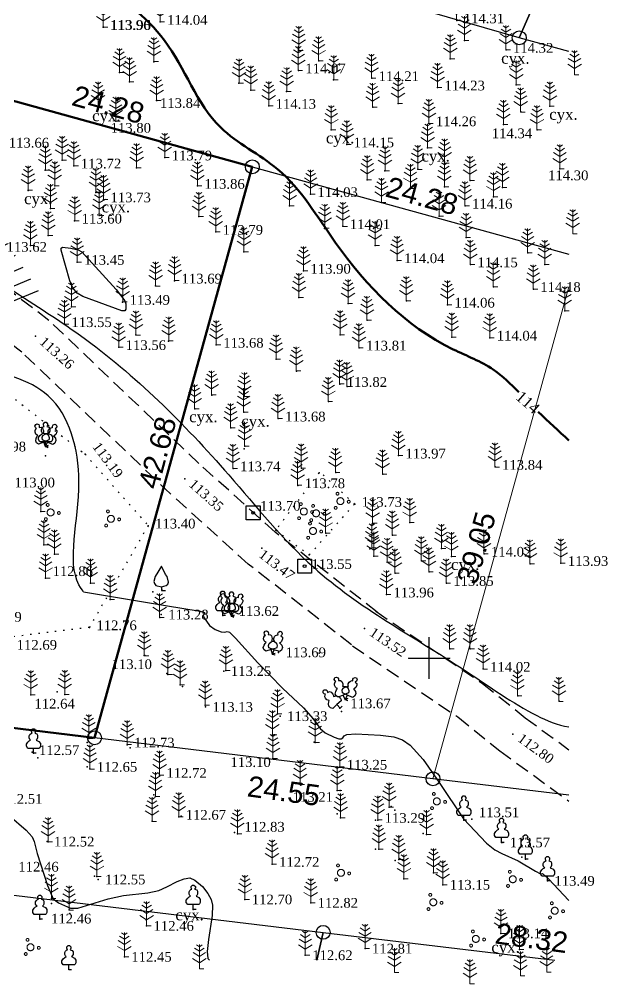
# Model space of a CAD drawing. Header units: millimetres. Extents: x 5405524 to 5405613, y 5524827 to 5524943.
# Drawn here: x 5405570.5 to 5405612.9, y 5524826.5 to 5524896 of the extents above; entities that cross this region are included whole.
import ezdxf
from ezdxf.enums import TextEntityAlignment as Align

# ---------------------------------------------------------------- set-up
doc = ezdxf.new("R2010")
doc.units = ezdxf.units.MM
for name, pattern in [('0', [0]), ('DASHEDX2', [1.5, 1, -0.5]), ('HIDDEN', [0.5, 0, -0.5]), ('суцільна', [50, 50, 0])]:
    doc.linetypes.add(name, pattern=pattern)
for name, color, linetype, lineweight in [('11900000', 1, 'Continuous', 30), ('Контур', 7, 'HIDDEN', 30), ('ТОЧКИ', 7, 'Continuous', 30), ('усл. знак', 7, 'суцільна', 20)]:
    doc.layers.add(name, color=color, linetype=linetype, lineweight=lineweight)
for name, color, linetype in [('SC007', 7, 'Continuous'), ('вис_1_1', 170, 'Continuous'), ('горизонт_1', 12, 'Continuous'), ('горизонтали', 42, 'Continuous'), ('дороги', 7, 'Continuous'), ('Ділянки_Межі', 10, 'Continuous'), ('надписи', 7, 'Continuous'), ('Откос', 7, 'Continuous'), ('отметки', 7, 'Continuous'), ('промеры', 185, 'Continuous'), ('Растительность', 7, 'Continuous')]:
    doc.layers.add(name, color=color, linetype=linetype)
doc.styles.get("Standard").update_dxf_attribs({"font": 'arial.ttf'})
doc.styles.add('times', font='times.ttf')

# ---------------------------------------------------------------- blocks, each defined once
blk = doc.blocks.new('SYMBOL902')
at = {"layer": 'SC007'}
blk.add_lwpolyline([(-1.25, -1.25), (-1.25, 1.25), (1.25, 1.25), (1.25, -1.25)], close=True, dxfattribs=at)
blk.add_circle((0, 0), 0.25, dxfattribs=at)
blk = doc.blocks.new('A$C51FE15A3')
at = {"layer": 'Растительность', "color": 94, "lineweight": 0}
for points in [[(-0.343, 1.489), (0, 1.267), (0.343, 1.489)], [(-0.201, 1.726), (0, 1.584), (0.201, 1.726)], [(0, 1.75), (0, 0), (0.319, 0)], [(-0.493, 0.753), (0, 0.444), (0.493, 0.753)], [(-0.447, 1.172), (0, 0.895), (0.447, 1.172)]]:
    blk.add_lwpolyline(points, dxfattribs=at)
blk = doc.blocks.new('A$C2ACB5305')
at = {"layer": 'Растительность'}
blk.add_lwpolyline([(0.2, 0), (0.2, 0), (0, 0), (0, 0.35), (-0.4, 0.35), (-0.5, 0.5), (-0.5, 0.65), (-0.4, 0.8), (-0.3, 0.9), (-0.2, 0.95), (-0.25, 1), (-0.3, 1.1), (-0.3, 1.25), (-0.25, 1.35), (-0.15, 1.45), (-0.1, 1.45), (-0.15, 1.55), (-0.15, 1.65), (-0.05, 1.75), (0.05, 1.75), (0.15, 1.65), (0.15, 1.55), (0.1, 1.45), (0.25, 1.4), (0.3, 1.3), (0.3, 1.1), (0.25, 1), (0.2, 0.95), (0.4, 0.85), (0.5, 0.7), (0.5, 0.5), (0.45, 0.4), (0.4, 0.35), (0, 0.35)], dxfattribs=at)
blk = doc.blocks.new('SYMBOL504')
at = {"layer": 'SC007'}
for points in [[(0, 4.375), (-1.125, 2.5), (-1.375, 1.625), (-1.25, 1.25), (-1, 0.875), (0, 0.625), (0.875, 0.875), (1.125, 1.125), (1.25, 1.5), (1, 2.5), (0.75, 2.875), (0, 4.375)], [(0, 0.625), (0, 0), (0.75, 0)]]:
    blk.add_lwpolyline(points, dxfattribs=at)
blk = doc.blocks.new('A$C72385B22')
at = {"layer": 'усл. знак'}
for centre, radius in [((-0.02, 1.49), 0.25), ((0, 0), 0.625), ((-1.29, -0.64), 0.25), ((1.28, -0.76), 0.25)]:
    blk.add_circle(centre, radius, dxfattribs=at)
blk = doc.blocks.new('Geo_Otkos_1', base_point=(5406079.34, 5525314.645, 108.81))
at = {"color": 0, "lineweight": -2}
for p, q in [((5406080.004, 5525313.91, 108.81), (5406080.066, 5525313.965, 108.81)), ((5406080.336, 5525313.543, 108.81), (5406080.402, 5525313.6, 108.81)), ((5406080.668, 5525313.176, 108.81), (5406080.868, 5525313.349, 108.81)), ((5406081.001, 5525312.808, 108.81), (5406081.135, 5525312.925, 108.81)), ((5406081.333, 5525312.441, 108.81), (5406081.67, 5525312.734, 108.81)), ((5406081.665, 5525312.073, 108.81), (5406082.042, 5525312.402, 108.81)), ((5406081.997, 5525311.706, 108.81), (5406082.472, 5525312.119, 108.81)), ((5406082.329, 5525311.338, 108.81), (5406082.706, 5525311.667, 108.81)), ((5406082.661, 5525310.971, 108.81), (5406083.274, 5525311.504, 108.81)), ((5406082.994, 5525310.604, 108.81), (5406083.371, 5525310.932, 108.81)), ((5406083.326, 5525310.236, 108.81), (5406084.076, 5525310.889, 108.81)), ((5406083.658, 5525309.869, 108.81), (5406084.035, 5525310.197, 108.81)), ((5406083.99, 5525309.501, 108.81), (5406084.878, 5525310.274, 108.81)), ((5406084.322, 5525309.134, 108.81), (5406084.699, 5525309.462, 108.81)), ((5406084.654, 5525308.767, 108.81), (5406085.68, 5525309.659, 108.81)), ((5406084.987, 5525308.399, 108.81), (5406085.364, 5525308.727, 108.81)), ((5406085.319, 5525308.032, 108.81), (5406086.481, 5525309.044, 108.81)), ((5406085.651, 5525307.664, 108.81), (5406086.028, 5525307.993, 108.81)), ((5406085.983, 5525307.297, 108.81), (5406087.283, 5525308.429, 108.81)), ((5406086.647, 5525306.562, 108.81), (5406088.085, 5525307.814, 108.81)), ((5406086.315, 5525306.929, 108.81), (5406086.692, 5525307.258, 108.81)), ((5406087.312, 5525305.827, 108.81), (5406088.887, 5525307.199, 108.81)), ((5406086.98, 5525306.195, 108.81), (5406087.357, 5525306.523, 108.81)), ((5406087.976, 5525305.092, 108.81), (5406089.689, 5525306.584, 108.81)), ((5406087.644, 5525305.46, 108.81), (5406088.021, 5525305.788, 108.81)), ((5406088.64, 5525304.357, 108.81), (5406090.491, 5525305.969, 108.81)), ((5406088.308, 5525304.725, 108.81), (5406088.685, 5525305.053, 108.81)), ((5406089.305, 5525303.623, 108.81), (5406091.293, 5525305.353, 108.81)), ((5406088.973, 5525303.99, 108.81), (5406089.35, 5525304.318, 108.81)), ((5406089.969, 5525302.888, 108.81), (5406092.095, 5525304.738, 108.81)), ((5406089.637, 5525303.255, 108.81), (5406090.014, 5525303.584, 108.81)), ((5406090.633, 5525302.153, 108.81), (5406092.896, 5525304.123, 108.81)), ((5406091.298, 5525301.418, 108.81), (5406093.698, 5525303.508, 108.81)), ((5406091.962, 5525300.683, 108.81), (5406094.5, 5525302.893, 108.81)), ((5406090.301, 5525302.52, 108.81), (5406090.678, 5525302.849, 108.81)), ((5406092.626, 5525299.948, 108.81), (5406095.302, 5525302.278, 108.81)), ((5406090.965, 5525301.786, 108.81), (5406091.343, 5525302.114, 108.81)), ((5406093.291, 5525299.214, 108.81), (5406096.104, 5525301.663, 108.81)), ((5406091.63, 5525301.051, 108.81), (5406092.007, 5525301.379, 108.81)), ((5406093.955, 5525298.479, 108.81), (5406096.906, 5525301.048, 108.81)), ((5406092.294, 5525300.316, 108.81), (5406092.671, 5525300.644, 108.81)), ((5406094.619, 5525297.744, 108.81), (5406097.708, 5525300.433, 108.81)), ((5406092.958, 5525299.581, 108.81), (5406093.336, 5525299.909, 108.81)), ((5406095.284, 5525297.009, 108.81), (5406098.51, 5525299.818, 108.81)), ((5406093.623, 5525298.846, 108.81), (5406094, 5525299.174, 108.81)), ((5406095.948, 5525296.274, 108.81), (5406099.292, 5525299.179, 108.81)), ((5406094.287, 5525298.111, 108.81), (5406094.664, 5525298.44, 108.81)), ((5406096.698, 5525295.63, 108.81), (5406100.052, 5525298.514, 108.81)), ((5406094.951, 5525297.376, 108.81), (5406095.329, 5525297.705, 108.81)), ((5406097.463, 5525295, 108.81), (5406100.813, 5525297.849, 108.81)), ((5406095.616, 5525296.642, 108.81), (5406095.993, 5525296.97, 108.81)), ((5406098.228, 5525294.37, 108.81), (5406101.574, 5525297.185, 108.81)), ((5406096.316, 5525295.944, 108.81), (5406096.694, 5525296.271, 108.81)), ((5406098.992, 5525293.74, 108.81), (5406102.341, 5525296.529, 108.81)), ((5406099.757, 5525293.111, 108.81), (5406103.166, 5525295.944, 108.81)), ((5406097.081, 5525295.315, 108.81), (5406097.461, 5525295.64, 108.81)), ((5406100.522, 5525292.481, 108.81), (5406103.99, 5525295.36, 108.81)), ((5406097.845, 5525294.685, 108.81), (5406098.227, 5525295.008, 108.81)), ((5406101.287, 5525291.851, 108.81), (5406104.814, 5525294.775, 108.81)), ((5406098.61, 5525294.055, 108.81), (5406098.994, 5525294.376, 108.81)), ((5406102.051, 5525291.221, 108.81), (5406105.639, 5525294.191, 108.81)), ((5406099.375, 5525293.425, 108.81), (5406099.759, 5525293.745, 108.81)), ((5406102.816, 5525290.592, 108.81), (5406106.463, 5525293.606, 108.81)), ((5406100.14, 5525292.796, 108.81), (5406100.524, 5525293.115, 108.81)), ((5406100.904, 5525292.166, 108.81), (5406101.289, 5525292.485, 108.81)), ((5406103.581, 5525289.962, 108.81), (5406107.287, 5525293.022, 108.81)), ((5406101.669, 5525291.536, 108.81), (5406102.054, 5525291.855, 108.81)), ((5406104.347, 5525289.334, 108.81), (5406108.112, 5525292.437, 108.81)), ((5406105.114, 5525288.708, 108.81), (5406108.936, 5525291.853, 108.81)), ((5406102.434, 5525290.907, 108.81), (5406102.819, 5525291.225, 108.81)), ((5406105.882, 5525288.081, 108.81), (5406109.76, 5525291.268, 108.81)), ((5406103.198, 5525290.277, 108.81), (5406103.584, 5525290.595, 108.81)), ((5406106.649, 5525287.455, 108.81), (5406110.585, 5525290.684, 108.81)), ((5406103.963, 5525289.647, 108.81), (5406104.349, 5525289.965, 108.81)), ((5406107.416, 5525286.828, 108.81), (5406111.409, 5525290.099, 108.81)), ((5406104.731, 5525289.021, 108.81), (5406105.117, 5525289.339, 108.81)), ((5406108.184, 5525286.202, 108.81), (5406112.233, 5525289.515, 108.81)), ((5406105.498, 5525288.394, 108.81), (5406105.884, 5525288.712, 108.81)), ((5406108.951, 5525285.575, 108.81), (5406113.058, 5525288.93, 108.81)), ((5406109.719, 5525284.949, 108.81), (5406113.882, 5525288.346, 108.81)), ((5406106.265, 5525287.768, 108.81), (5406106.652, 5525288.085, 108.81)), ((5406110.531, 5525284.392, 108.81), (5406114.706, 5525287.761, 108.81)), ((5406107.033, 5525287.141, 108.81), (5406107.419, 5525287.458, 108.81)), ((5406111.415, 5525283.945, 108.81), (5406115.53, 5525287.178, 108.81)), ((5406107.8, 5525286.515, 108.81), (5406108.187, 5525286.832, 108.81)), ((5406108.567, 5525285.889, 108.81), (5406108.955, 5525286.205, 108.81)), ((5406112.3, 5525283.499, 108.81), (5406116.353, 5525286.594, 108.81)), ((5406109.335, 5525285.262, 108.81), (5406109.722, 5525285.578, 108.81)), ((5406113.184, 5525283.052, 108.81), (5406117.177, 5525286.011, 108.81)), ((5406110.102, 5525284.636, 108.81), (5406110.49, 5525284.952, 108.81)), ((5406114.068, 5525282.605, 108.81), (5406118, 5525285.428, 108.81)), ((5406114.952, 5525282.158, 108.81), (5406118.824, 5525284.844, 108.81)), ((5406110.973, 5525284.169, 108.81), (5406111.365, 5525284.48, 108.81)), ((5406111.857, 5525283.722, 108.81), (5406112.253, 5525284.028, 108.81)), ((5406112.742, 5525283.275, 108.81), (5406113.141, 5525283.576, 108.81)), ((5406115.836, 5525281.711, 108.81), (5406119.427, 5525284.052, 108.81)), ((5406113.626, 5525282.828, 108.81), (5406114.03, 5525283.123, 108.81)), ((5406116.72, 5525281.264, 108.81), (5406119.976, 5525283.208, 108.81)), ((5406114.51, 5525282.381, 108.81), (5406114.918, 5525282.67, 108.81)), ((5406115.394, 5525281.934, 108.81), (5406115.808, 5525282.214, 108.81)), ((5406117.604, 5525280.817, 108.81), (5406120.525, 5525282.365, 108.81)), ((5406116.278, 5525281.487, 108.81), (5406116.702, 5525281.752, 108.81)), ((5406118.388, 5525280.256, 108.81), (5406121.074, 5525281.522, 108.81)), ((5406117.162, 5525281.04, 108.81), (5406117.597, 5525281.286, 108.81)), ((5406118.046, 5525280.593, 108.81), (5406118.495, 5525280.814, 108.81)), ((5406118.949, 5525279.439, 108.81), (5406121.624, 5525280.676, 108.81)), ((5406118.669, 5525279.848, 108.81), (5406119.122, 5525280.059, 108.81)), ((5406119.23, 5525279.031, 108.81), (5406119.684, 5525279.239, 108.81)), ((5406119.51, 5525278.623, 108.81), (5406122.175, 5525279.829, 108.81)), ((5406120.071, 5525277.806, 108.81), (5406122.725, 5525278.983, 108.81)), ((5406119.791, 5525278.215, 108.81), (5406120.247, 5525278.419, 108.81)), ((5406120.632, 5525276.99, 108.81), (5406123.276, 5525278.136, 108.81)), ((5406120.351, 5525277.398, 108.81), (5406120.809, 5525277.599, 108.81)), ((5406121.193, 5525276.173, 108.81), (5406123.827, 5525277.29, 108.81)), ((5406120.912, 5525276.582, 108.81), (5406121.372, 5525276.779, 108.81)), ((5406121.473, 5525275.765, 108.81), (5406121.934, 5525275.958, 108.81)), ((5406121.754, 5525275.357, 108.81), (5406124.377, 5525276.443, 108.81)), ((5406122.034, 5525274.948, 108.81), (5406122.497, 5525275.138, 108.81))]:
    blk.add_line(p, q, dxfattribs=at)

msp = doc.modelspace()

# ---------------------------------------------------------------- linework, layer by layer
at = {"layer": '11900000', "color": 0, "linetype": '0', "lineweight": 15, "ltscale": 0.7}
for points in [[(5405600, 5524848.496), (5405600, 5524851.504)], [(5405600, 5524848.496), (5405600, 5524851.504)], [(5405600, 5524848.496), (5405600, 5524851.504)], [(5405600, 5524848.496), (5405600, 5524851.504)], [(5405600, 5524848.496), (5405600, 5524851.504)], [(5405600, 5524848.496), (5405600, 5524851.504)], [(5405598.496, 5524850), (5405601.504, 5524850)], [(5405598.496, 5524850), (5405601.504, 5524850)], [(5405598.496, 5524850), (5405601.504, 5524850)]]:
    msp.add_lwpolyline(points, dxfattribs=at)
at = {"layer": '11900000', "linetype": '0', "lineweight": 15, "ltscale": 0.7}
msp.add_lwpolyline([(5405600, 5524848.496), (5405600, 5524851.504)], dxfattribs=at)
at = {"layer": '11900000', "color": 7}
for points in [[(5405600, 5524848.5, 0), (5405600, 5524851.5, 0)], [(5405600, 5524848.5, 0), (5405600, 5524851.5, 0)], [(5405598.5, 5524850, 0), (5405601.5, 5524850, 0)], [(5405598.5, 5524850, 0), (5405601.5, 5524850, 0)]]:
    msp.add_polyline3d(points, dxfattribs=at)
at = {"layer": 'вис_1_1', "color": 7}
for p in [(5405585.78, 5524853.39, 113.62), (5405580.71, 5524853.13, 113.28), (5405585.13, 5524853.06, 113.61), (5405589.16, 5524850.41, 113.69), (5405579.53, 5524850.18, 113.1), (5405585.22, 5524849.06, 113.25), (5405581.11, 5524848.89, 113.09), (5405582.23, 5524847.96, 113.09), (5405594.04, 5524847.03, 113.65), (5405583.9, 5524846.48, 113.13), (5405593.57, 5524846.39, 113.68), (5405589.27, 5524845.81, 113.33), (5405575.42, 5524844.24, 112.76), (5405588.87, 5524844.46, 113.2), (5405575.38, 5524843.92, 112.72), (5405578.46, 5524843.54, 112.8), (5405591.71, 5524843.94, 113.42), (5405571.5, 5524843.14, 112.56), (5405575.36, 5524842.15, 112.65), (5405593.82, 5524842.08, 113.35), (5405580.55, 5524841.67, 112.81), (5405590.75, 5524840.83, 113.14), (5405580.18, 5524840.14, 112.81), (5405593.58, 5524840.46, 113.21), (5405597.27, 5524839.29, 113.36), (5405582.15, 5524838.61, 112.74), (5405593.38, 5524838.77, 113.18), (5405596.14, 5524838.32, 113.3), (5405602.5, 5524838.31, 113.5), (5405585.98, 5524837.43, 112.85), (5405599.56, 5524837.35, 113.37), (5405572.48, 5524836.77, 112.52), (5405605.3, 5524836.71, 113.57), (5405596.13, 5524836.22, 113.12), (5405597.56, 5524835.41, 113.15), (5405606.67, 5524835.64, 113.52), (5405600.31, 5524834.52, 113.2), (5405576.07, 5524834.26, 112.54), (5405576.16, 5524834.04, 112.55), (5405598.18, 5524834.09, 113.08), (5405608.52, 5524833.94, 113.49), (5405600.98, 5524833.66, 113.15), (5405586.73, 5524832.6, 112.7), (5405591.47, 5524832.36, 112.82), (5405572.79, 5524832.31, 112.5), (5405583.01, 5524831.89, 112.36), (5405571.96, 5524831.17, 112.44), (5405574.13, 5524831.59, 112.49), (5405579.61, 5524831.13, 112.42), (5405579.65, 5524830.7, 112.46), (5405605.17, 5524830.16, 113.14), (5405595.38, 5524829.06, 112.81), (5405606.51, 5524829, 113.12), (5405578.05, 5524828.47, 112.45), (5405591.08, 5524828.58, 112.62)]:
    msp.add_point(p, dxfattribs=at)
at = {"layer": 'горизонт_1', "color": 32}
for points in [[(5405575.115, 5524854.77, 113.5), (5405581.02, 5524853.78, 113.5), (5405583.5, 5524853.37, 113.5), (5405583.82, 5524853.29, 113.5), (5405583.85, 5524853.22, 113.5), (5405583.72, 5524853.09, 113.5), (5405583.79, 5524852.89, 113.5), (5405584.19, 5524852.35, 113.5), (5405584.58, 5524852.06, 113.5), (5405585.01, 5524851.89, 113.5), (5405585.29, 5524851.87, 113.5), (5405585.45, 5524851.92, 113.5), (5405585.61, 5524851.86, 113.5), (5405586.05, 5524851.44, 113.5), (5405587.65, 5524849.66, 113.5), (5405589.44, 5524847.84, 113.5), (5405590.95, 5524846.42, 113.5), (5405591.65, 5524845.61, 113.5), (5405592.15, 5524844.92, 113.5), (5405592.5, 5524844.61, 113.5), (5405593.16, 5524844.3, 113.5), (5405593.49, 5524844.18, 113.5), (5405593.67, 5524844.17, 113.5), (5405593.78, 5524844.25, 113.5), (5405593.87, 5524844.4, 113.5), (5405594.08, 5524844.5, 113.5), (5405594.73, 5524844.53, 113.5), (5405596.49, 5524844.44, 113.5), (5405597.45, 5524844.33, 113.5), (5405598.09, 5524844.11, 113.5), (5405598.64, 5524843.71, 113.5), (5405599.58, 5524842.69, 113.5), (5405600.73, 5524841.04, 113.5), (5405602.48, 5524838.42, 113.5), (5405604.13, 5524836.65, 113.5), (5405604.73, 5524836.17, 113.5), (5405605.24, 5524835.91, 113.5), (5405606.42, 5524835.39, 113.5), (5405607.67, 5524834.64, 113.5), (5405608.01, 5524834.46, 113.5), (5405608.17, 5524834.47, 113.5), (5405608.6, 5524834.09, 113.5), (5405610.062, 5524832.522, 113.5)], [(5405569.75, 5524838.66, 112.5), (5405570.97, 5524837.59, 112.5), (5405571.41, 5524837.11, 112.5), (5405571.56, 5524836.78, 112.5), (5405571.76, 5524835.91, 112.5), (5405572.51, 5524833.6, 112.5), (5405572.91, 5524832.65, 112.5), (5405573.3, 5524832.35, 112.5), (5405574.18, 5524831.98, 112.5), (5405574.7, 5524831.98, 112.5), (5405576.88, 5524832.65, 112.5), (5405577.99, 5524832.88, 112.5), (5405579.75, 5524833.07, 112.5), (5405580.52, 5524833.25, 112.5), (5405581.1, 5524833.51, 112.5), (5405581.84, 5524833.89, 112.5), (5405582.36, 5524834.1, 112.5), (5405582.76, 5524834.15, 112.5), (5405583.12, 5524834, 112.5), (5405583.67, 5524833.54, 112.5), (5405584.06, 5524833.04, 112.5), (5405584.29, 5524832.61, 112.5), (5405584.4, 5524832.2, 112.5), (5405584.38, 5524831.45, 112.5), (5405584.12, 5524829.72, 112.5), (5405584.02, 5524828.84, 112.5), (5405584.06, 5524828.35, 112.5), (5405584.189, 5524828.221, 112.5)]]:
    msp.add_polyline3d(points, dxfattribs=at)
at = {"layer": 'горизонтали', "color": 32}
msp.add_polyline3d([(5405575.057, 5524876.062, 113.5), (5405574.647, 5524876.302, 113.5), (5405574.337, 5524876.682, 113.5), (5405574.127, 5524877.182, 113.5), (5405573.497, 5524879.402, 113.5), (5405573.497, 5524879.542, 113.5), (5405573.597, 5524879.602, 113.5), (5405574.197, 5524879.542, 113.5), (5405574.727, 5524879.412, 113.5), (5405574.977, 5524879.272, 113.5), (5405577.457, 5524876.552, 113.5), (5405578.077, 5524875.752, 113.5), (5405578.157, 5524875.522, 113.5), (5405578.157, 5524875.142, 113.5), (5405578.077, 5524875.022, 113.5), (5405577.857, 5524875.022, 113.5), (5405575.057, 5524876.062, 113.5)], close=True, dxfattribs=at)
at = {"layer": 'горизонтали', "color": 32, "lineweight": 50}
msp.add_open_spline([(5405606.456, 5524869.158), (5405605.877, 5524869.753), (5405604.523, 5524871.087), (5405599.067, 5524873.137), (5405593.856, 5524878.42), (5405589.938, 5524885.301), (5405583.797, 5524888.195), (5405581.689, 5524894.807), (5405573.344, 5524900.693), (5405566.272, 5524906.56), (5405558.314, 5524909.624), (5405553.301, 5524910.687), (5405548.416, 5524908.907), (5405544.244, 5524910.782), (5405541.273, 5524908.538), (5405541.831, 5524905.932), (5405542.202, 5524903.177), (5405538.819, 5524901.9), (5405535.922, 5524900.789), (5405532.39, 5524900.291), (5405530.861, 5524900.44), (5405530.171, 5524900.552)], degree=3, knots=[95.517258, 95.517258, 95.517258, 95.517258, 97.981196, 101.219145, 112.663477, 119.411918, 124.483522, 131.95838, 138.574265, 154.543619, 159.30047, 164.118397, 169.517114, 174.24055, 176.267405, 179.154534, 181.765719, 183.175837, 189.048759, 191.580394, 193.680129, 193.680129, 193.680129, 193.680129], dxfattribs=at)
at = {"layer": 'горизонтали', "color": 32}
for points, knots in [([(5405527.318, 5524896.606), (5405528.986, 5524896.325), (5405535.611, 5524893.148), (5405544.936, 5524892.112), (5405557.208, 5524889.357), (5405564.133, 5524879.562), (5405575.772, 5524873.469), (5405584.479, 5524864.762), (5405592.253, 5524855.035), (5405600.694, 5524850.595), (5405606.71, 5524846.226), (5405609.227, 5524845.183), (5405610.062, 5524845.031)], [130.715932, 130.715932, 130.715932, 130.715932, 135.872297, 150.444107, 160.422107, 171.701539, 184.668472, 199.328791, 208.368376, 221.647362, 227.659049, 230.201083, 230.201083, 230.201083, 230.201083]), ([(5405575.115, 5524854.77, 113.5), (5405575.115, 5524854.77, 113.5), (5405573.733, 5524856.493), (5405575.535, 5524862.287), (5405573.534, 5524869.581), (5405565.662, 5524871.411), (5405557.814, 5524871.72), (5405549.896, 5524878.692), (5405541.86, 5524885.092), (5405533.196, 5524888.006), (5405528.533, 5524888.438), (5405527.318, 5524888.474)], [127.503882, 127.503882, 127.503882, 127.503882, 128.770348, 136.542801, 143.113211, 148.898258, 158.810298, 166.34207, 179.461812, 189.669355, 193.265804, 193.265804, 193.265804, 193.265804])]:
    msp.add_open_spline(points, degree=3, knots=knots, dxfattribs=at)
at = {"layer": 'горизонтали', "color": 32, "lineweight": 50}
msp.add_open_spline([(5405610.062, 5524865.677), (5405609.329, 5524866.361), (5405608.584, 5524867.04), (5405607.862, 5524867.739)], degree=3, dxfattribs=at)
at = {"layer": 'дороги', "color": 7, "linetype": 'DASHEDX2'}
for points, elevation in [([(5405596.262, 5524853.313), (5405588.904, 5524859.072), (5405583.42, 5524864.022), (5405572.616, 5524874.334), (5405556.305, 5524886.724), (5405544.518, 5524895.399), (5405540.47, 5524898.994)], 112.707), ([(5405594.412, 5524850.951), (5405586.972, 5524856.774), (5405581.378, 5524861.824), (5405570.666, 5524872.048), (5405554.509, 5524884.322), (5405544.865, 5524891.361)], 112.707), ([(5405596.15, 5524853.373), (5405603.852, 5524848.167), (5405606.914, 5524845.7), (5405610.062, 5524843.395)], 112.71), ([(5405594.47, 5524850.887), (5405602.068, 5524845.753), (5405605.086, 5524843.32), (5405610.062, 5524839.677)], 112.71)]:
    msp.add_lwpolyline(points, dxfattribs=dict(at, elevation=elevation))
at = {"layer": 'Ділянки_Межі', "lineweight": 25}
for points in [[(5405610.062, 5524893.705), (5405606.49, 5524894.695), (5405570.683, 5524905.043), (5405571.634, 5524906.743)], [(5405610.062, 5524840.11), (5405600.275, 5524841.297), (5405575.905, 5524844.251), (5405548.251, 5524847.603), (5405563.861, 5524891.856), (5405587.263, 5524885.396), (5405610.062, 5524879.102)], [(5405541.404, 5524828.221), (5405543.205, 5524836.148), (5405592.364, 5524830.229), (5405591.908, 5524828.221)], [(5405541.404, 5524828.221), (5405543.205, 5524836.148), (5405592.364, 5524830.229), (5405609.041, 5524828.221)], [(5405591.908, 5524828.221), (5405592.364, 5524830.229), (5405609.041, 5524828.221)]]:
    msp.add_lwpolyline(points, dxfattribs=at)
at = {"layer": 'Ділянки_Межі'}
for points in [[(5405610.062, 5524902.854), (5405606.49, 5524894.695), (5405570.683, 5524905.043)], [(5405606.49, 5524894.695), (5405610.062, 5524902.854)], [(5405610.062, 5524893.705), (5405606.49, 5524894.695)]]:
    msp.add_lwpolyline(points, dxfattribs=at)
at = {"layer": 'Ділянки_Межі', "lineweight": 50}
msp.add_lwpolyline([(5405548.251, 5524847.603), (5405563.861, 5524891.856), (5405587.263, 5524885.396), (5405575.905, 5524844.251)], close=True, dxfattribs=at)
at = {"layer": 'Ділянки_Межі', "lineweight": 0}
for points in [[(5405575.905, 5524844.251), (5405587.263, 5524885.396), (5405610.062, 5524879.102)], [(5405610.062, 5524876.747), (5405600.275, 5524841.297), (5405575.905, 5524844.251)], [(5405600.275, 5524841.297), (5405610.062, 5524876.747)], [(5405610.062, 5524840.11), (5405600.275, 5524841.297)]]:
    msp.add_lwpolyline(points, dxfattribs=at)
at = {"layer": 'Контур', "color": 7, "linetype": 'HIDDEN'}
for points, elevation in [([(5405553.26, 5524882.08), (5405563.13, 5524874.2), (5405575.22, 5524864.69), (5405579.76, 5524859.54)], 113.34), ([(5405592.07, 5524863.35), (5405588.95, 5524859.22), (5405591.36, 5524857.43), (5405594.64, 5524861.1), (5405592.198, 5524863.35)], 113.72), ([(5405579.76, 5524859.54), (5405575.53, 5524852.21), (5405566.02, 5524851.04), (5405566.65, 5524839.94)], 113.34)]:
    msp.add_lwpolyline(points, dxfattribs=dict(at, elevation=elevation))
at = {"layer": 'отметки', "color": 7}
for p in [(5405580.629, 5524895.84, 114.035), (5405601.989, 5524895.948, 114.314), (5405576.523, 5524895.471, 113.963), (5405576.556, 5524895.471, 113.961), (5405602.542, 5524894.5, 114.319), (5405590.607, 5524893.79, 114.177), (5405605.534, 5524893.827, 114.318), (5405580.175, 5524892.976, 113.916), (5405592.052, 5524893.044, 114.145), (5405601.524, 5524893.187, 114.231), (5405577.694, 5524892.19, 113.894), (5405590.578, 5524892.339, 114.068), (5405578.418, 5524891.521, 113.9), (5405586.304, 5524891.436, 114.108), (5405593.12, 5524891.666, 114.184), (5405595.86, 5524891.782, 114.214), (5405587.148, 5524890.93, 114.129), (5405589.731, 5524890.818, 114.181), (5405600.605, 5524891.109, 114.23), (5405606.273, 5524891.311, 114.336), (5405580.366, 5524890.174, 113.842), (5405580.38, 5524890.17, 113.85), (5405576.155, 5524889.781, 113.821), (5405588.442, 5524889.788, 114.134), (5405595.937, 5524889.69, 114.151), (5405597.768, 5524889.965, 114.191), (5405606.594, 5524889.354, 114.294), (5405608.694, 5524889.771, 114.373), (5405577.425, 5524888.698, 113.796), (5405592.95, 5524888.067, 114.121), (5405599.985, 5524888.526, 114.258), (5405605.359, 5524888.451, 114.341), (5405607.77, 5524888.071, 114.304), (5405594.062, 5524887.004, 114.147), (5405599.881, 5524886.76, 114.237), (5405573.572, 5524885.872, 113.714), (5405580.957, 5524886.066, 113.787), (5405572.355, 5524885.168, 113.672), (5405574.416, 5524885.483, 113.719), (5405578.928, 5524885.337, 113.805), (5405599.177, 5524885.223, 114.228), (5405601.109, 5524885.666, 114.291), (5405609.422, 5524885.253, 114.302), (5405595.54, 5524884.462, 114.097), (5405596.817, 5524885.12, 114.199), (5405573.044, 5524884.037, 113.679), (5405583.312, 5524884.02, 113.855), (5405598.644, 5524883.84, 114.121), (5405601.109, 5524883.97, 114.146), (5405602.952, 5524884.419, 114.176), (5405605.281, 5524883.907, 114.186), (5405571.111, 5524883.705, 113.595), (5405571.119, 5524883.728, 113.577), (5405576.004, 5524883.541, 113.69), (5405591.457, 5524883.426, 114.027), (5405604.636, 5524883.246, 114.221), (5405572.717, 5524882.388, 113.584), (5405576.551, 5524883.045, 113.73), (5405589.944, 5524882.589, 113.942), (5405596.561, 5524882.839, 114.145), (5405602.587, 5524882.596, 114.162), (5405576.236, 5524881.897, 113.67), (5405583.42, 5524881.821, 113.79), (5405600.709, 5524881.849, 114.248), (5405574.468, 5524881.514, 113.602), (5405593.783, 5524881.115, 114.014), (5405572.569, 5524880.441, 113.533), (5405584.628, 5524880.706, 113.794), (5405592.474, 5524880.967, 114.014), (5405602.669, 5524880.305, 114.169), (5405571.279, 5524879.737, 113.613), (5405596.101, 5524879.741, 114.096), (5405586.658, 5524879.282, 113.819), (5405607.097, 5524879.202, 114.241), (5405574.646, 5524878.54, 113.452), (5405597.699, 5524878.659, 114.041), (5405602.974, 5524878.365, 114.152), (5405608.333, 5524878.364, 114.227), (5405590.95, 5524877.901, 113.904), (5405580.296, 5524876.814, 113.642), (5405581.667, 5524877.195, 113.689), (5405604.625, 5524876.754, 114.118), (5405607.506, 5524876.588, 114.179), (5405577.925, 5524875.659, 113.485), (5405590.621, 5524875.976, 113.769), (5405594.177, 5524875.546, 113.845), (5405598.357, 5524875.747, 114.006), (5405601.317, 5524875.459, 114.065), (5405574.235, 5524875.303, 113.522), (5405609.777, 5524875.032, 114.24), (5405573.735, 5524874.054, 113.551), (5405595.537, 5524874.344, 113.894), (5405571.641, 5524873.191, 113.261), (5405578.878, 5524873.285, 113.541), (5405581.237, 5524872.848, 113.562), (5405593.599, 5524873.297, 113.043), (5405593.599, 5524873.297, 113.86), (5405601.644, 5524873.133, 114.022), (5405604.366, 5524873.081, 114.041), (5405577.642, 5524872.402, 113.559), (5405584.671, 5524872.569, 113.677), (5405594.954, 5524872.367, 113.809), (5405588.983, 5524871.542, 112.983), (5405588.983, 5524871.542, 113.8), (5405590.439, 5524870.682, 112.993), (5405590.439, 5524870.682, 113.81), (5405593.56, 5524869.745, 113.003), (5405593.56, 5524869.745, 113.82), (5405594.088, 5524869.57, 113.039), (5405594.088, 5524869.57, 113.856), (5405584.345, 5524868.952, 112.786), (5405584.345, 5524868.952, 113.603), (5405586.712, 5524868.839, 112.767), (5405586.712, 5524868.839, 113.584), (5405592.745, 5524868.487, 112.95), (5405592.745, 5524868.487, 113.767), (5405583.113, 5524867.964, 113.602), (5405586.658, 5524867.709, 112.761), (5405586.658, 5524867.709, 113.578), (5405589.13, 5524867.254, 112.861), (5405589.13, 5524867.254, 113.678), (5405585.716, 5524866.597, 112.829), (5405585.716, 5524866.597, 113.646), (5405572.37, 5524865.24, 113.33), (5405586.683, 5524865.071, 112.801), (5405586.683, 5524865.071, 113.618), (5405586.725, 5524865.278, 112.796), (5405586.725, 5524865.278, 113.613), (5405572.358, 5524864.565, 112.437), (5405575.216, 5524864.687, 113.194), (5405597.792, 5524864.586, 113.148), (5405597.792, 5524864.586, 113.965), (5405585.883, 5524863.662, 112.927), (5405585.883, 5524863.662, 113.744), (5405590.801, 5524863.684, 112.872), (5405590.801, 5524863.684, 113.689), (5405604.748, 5524863.771, 113.843), (5405582.399, 5524862.923, 112.533), (5405582.399, 5524862.923, 113.35), (5405592.073, 5524863.353, 113.717), (5405593.268, 5524863.365, 112.895), (5405593.268, 5524863.365, 113.712), (5405596.653, 5524863.254, 113.028), (5405596.653, 5524863.254, 113.845), (5405590.535, 5524862.443, 112.959), (5405590.535, 5524862.443, 113.776), (5405594.639, 5524861.101, 113.732), (5405572.03, 5524860.55, 113.14), (5405579.762, 5524859.539, 113.395), (5405595.948, 5524859.708, 112.97), (5405595.948, 5524859.708, 113.787), (5405598.611, 5524859.771, 113.029), (5405598.611, 5524859.771, 113.846), (5405588.949, 5524859.218, 113.584), (5405592.552, 5524859.003, 113.064), (5405592.552, 5524859.003, 113.881), (5405597.36, 5524858.858, 112.941), (5405597.36, 5524858.858, 113.758), (5405572.26, 5524858.16, 112.98), (5405600.94, 5524858.492, 112.998), (5405600.94, 5524858.492, 113.815), (5405573.01, 5524857.48, 112.96), (5405587.938, 5524857.923, 113.475), (5405591.356, 5524857.43, 113.678), (5405595.721, 5524857.86, 112.954), (5405595.721, 5524857.86, 113.771), (5405600.899, 5524857.886, 112.998), (5405600.899, 5524857.886, 113.815), (5405603.95, 5524857.51, 113.202), (5405603.95, 5524857.51, 114.019), (5405596.027, 5524857.342, 112.958), (5405596.027, 5524857.342, 113.775), (5405596.983, 5524856.899, 113), (5405596.983, 5524856.899, 113.817), (5405599.445, 5524857.007, 112.996), (5405599.445, 5524857.007, 113.813), (5405601.619, 5524857.319, 113.045), (5405601.619, 5524857.319, 113.862), (5405607.27, 5524856.779, 113.174), (5405607.27, 5524856.779, 113.991), (5405609.492, 5524856.841, 113.116), (5405609.492, 5524856.841, 113.933), (5405597.546, 5524856.107, 113.022), (5405597.546, 5524856.107, 113.839), (5405599.999, 5524856.222, 113.019), (5405599.999, 5524856.222, 113.836), (5405572.38, 5524855.76, 112.86), (5405575.607, 5524855.403, 113.049), (5405601.238, 5524855.404, 113.032), (5405601.238, 5524855.404, 113.849), (5405580.093, 5524854.766, 113.142), (5405580.793, 5524854.879, 112.374), (5405596.935, 5524854.573, 113.143), (5405596.935, 5524854.573, 113.96), (5405577.027, 5524854.225, 113.04), (5405580.596, 5524852.915, 113.224), (5405585.76, 5524853.01, 113.57), (5405575.537, 5524852.207, 112.759), (5405595.337, 5524852.132, 112.707), (5405595.337, 5524852.132, 113.524), (5405601.489, 5524850.664, 113.081), (5405601.489, 5524850.664, 113.898), (5405602.955, 5524850.664, 113.027), (5405602.955, 5524850.664, 113.844), (5405579.476, 5524850.174, 113.032), (5405588.72, 5524850.27, 113.62), (5405592.084, 5524850.354, 113.593), (5405585.362, 5524849.112, 113.222), (5405603.893, 5524849.213, 113.207), (5405603.893, 5524849.213, 114.024), (5405581.189, 5524848.824, 113.033), (5405582.058, 5524848.077, 113.01), (5405571.315, 5524847.355, 112.636), (5405573.2, 5524847.56, 112.7), (5405573.759, 5524847.367, 112.664), (5405593.95, 5524847.01, 113.67), (5405606.38, 5524847.286, 113.114), (5405606.38, 5524847.286, 113.931), (5405583.867, 5524846.598, 113.071), (5405609.358, 5524846.886, 113.077), (5405609.358, 5524846.886, 113.894), (5405589.083, 5524845.979, 113.221), (5405593.687, 5524846.147, 113.513), (5405575.493, 5524844.192, 112.686), (5405588.709, 5524844.461, 113.146), (5405606.027, 5524844.519, 112.795), (5405606.027, 5524844.519, 113.612), (5405578.257, 5524843.757, 112.734), (5405591.789, 5524843.921, 113.374), (5405571.398, 5524843.213, 112.573), (5405571.82, 5524842.8, 112.54), (5405588.748, 5524842.763, 113.1), (5405593.568, 5524842.161, 113.252), (5405575.569, 5524842.007, 112.652), (5405580.578, 5524841.569, 112.725), (5405590.704, 5524840.875, 113.043), (5405580.28, 5524840.018, 112.756), (5405593.382, 5524840.447, 113.123), (5405597.121, 5524839.257, 113.284), (5405597.52, 5524839.03, 113.37), (5405580.041, 5524838.233, 112.655), (5405581.964, 5524838.553, 112.672), (5405593.62, 5524838.49, 113.17), (5405596.295, 5524838.328, 113.292), (5405603.08, 5524838.38, 113.51), (5405586.19, 5524837.34, 112.83), (5405599.82, 5524837.28, 113.4), (5405572.557, 5524836.751, 112.453), (5405605.21, 5524836.71, 113.53), (5405596.38, 5524836.23, 113.16), (5405588.687, 5524835.155, 112.718), (5405597.81, 5524835.48, 113.16), (5405606.93, 5524835.51, 113.52), (5405575.901, 5524834.292, 112.456), (5405572.79, 5524832.672, 112.433), (5405574.069, 5524831.849, 112.463)]:
    msp.add_point(p, dxfattribs=at)
at = {"layer": 'ТОЧКИ'}
for centre in [(5405606.49, 5524894.695), (5405587.263, 5524885.396), (5405575.905, 5524844.251), (5405600.275, 5524841.297), (5405592.364, 5524830.229)]:
    msp.add_circle(centre, 0.5, dxfattribs=at)

# ---------------------------------------------------------------- block references
at = {"layer": 'Откос', "color": 7}
msp.add_blockref('Geo_Otkos_1', (5405526.822, 5524914.685, 100.01), dxfattribs=at)
at = {"layer": 'отметки', "color": 7, "xscale": 0.400000000372529, "yscale": 0.400000000372529, "zscale": 0.400000000372529}
for p in [(5405587.33, 5524860.47, 113.7), (5405591.03, 5524856.62, 113.55)]:
    msp.add_blockref('SYMBOL902', p, dxfattribs=at)
at = {"layer": 'Растительность', "color": 7}
for name, p in [('A$C51FE15A3', (5405601.98, 5524895.95, 114.31)), ('A$C51FE15A3', (5405576.53, 5524895.47, 113.96)), ('A$C51FE15A3', (5405580.63, 5524895.84, 114.04)), ('A$C51FE15A3', (5405602.54, 5524894.5, 114.32)), ('A$C51FE15A3', (5405605.53, 5524893.83, 114.32)), ('A$C51FE15A3', (5405590.61, 5524893.79, 114.18)), ('A$C51FE15A3', (5405601.52, 5524893.19, 114.23)), ('A$C51FE15A3', (5405580.18, 5524892.98, 113.92)), ('A$C51FE15A3', (5405592.04, 5524893.04, 114.15)), ('A$C51FE15A3', (5405577.7, 5524892.19, 113.89)), ('A$C51FE15A3', (5405590.57, 5524892.34, 114.07)), ('A$C51FE15A3', (5405595.85, 5524891.78, 114.21)), ('A$C51FE15A3', (5405610.47, 5524892.04, 114.36)), ('A$C51FE15A3', (5405578.42, 5524891.52, 113.9)), ('A$C51FE15A3', (5405586.31, 5524891.44, 114.11)), ('A$C51FE15A3', (5405593.13, 5524891.67, 114.18)), ('A$C51FE15A3', (5405600.6, 5524891.11, 114.23)), ('A$C51FE15A3', (5405606.27, 5524891.31, 114.34)), ('A$C51FE15A3', (5405587.15, 5524890.93, 114.13)), ('A$C51FE15A3', (5405589.74, 5524890.82, 114.18)), ('A$C51FE15A3', (5405576.16, 5524889.78, 113.82)), ('A$C51FE15A3', (5405580.37, 5524890.17, 113.84)), ('A$C51FE15A3', (5405588.45, 5524889.79, 114.13)), ('A$C51FE15A3', (5405595.93, 5524889.69, 114.15)), ('A$C51FE15A3', (5405597.76, 5524889.96, 114.19)), ('A$C51FE15A3', (5405608.69, 5524889.77, 114.37)), ('A$C51FE15A3', (5405606.59, 5524889.35, 114.29)), ('A$C51FE15A3', (5405577.43, 5524888.7, 113.8)), ('A$C51FE15A3', (5405599.98, 5524888.52, 114.26)), ('A$C51FE15A3', (5405605.35, 5524888.45, 114.34)), ('A$C51FE15A3', (5405592.95, 5524888.07, 114.12)), ('A$C51FE15A3', (5405607.76, 5524888.07, 114.3)), ('A$C51FE15A3', (5405594.07, 5524887, 114.15)), ('A$C51FE15A3', (5405599.89, 5524886.76, 114.24)), ('A$C51FE15A3', (5405573.57, 5524885.87, 113.71)), ('A$C51FE15A3', (5405580.96, 5524886.07, 113.79)), ('A$C51FE15A3', (5405601.11, 5524885.67, 114.29)), ('A$C51FE15A3', (5405572.36, 5524885.17, 113.67)), ('A$C51FE15A3', (5405574.42, 5524885.48, 113.72)), ('A$C51FE15A3', (5405578.93, 5524885.34, 113.81)), ('A$C51FE15A3', (5405596.82, 5524885.12, 114.2)), ('A$C51FE15A3', (5405599.18, 5524885.22, 114.23)), ('A$C51FE15A3', (5405609.41, 5524885.25, 114.3)), ('A$C51FE15A3', (5405595.54, 5524884.46, 114.1)), ('A$C51FE15A3', (5405602.94, 5524884.42, 114.18)), ('A$C51FE15A3', (5405571.12, 5524883.73, 113.58)), ('A$C51FE15A3', (5405573.04, 5524884.04, 113.68)), ('A$C51FE15A3', (5405576, 5524883.54, 113.69)), ('A$C51FE15A3', (5405583.31, 5524884.02, 113.86)), ('A$C51FE15A3', (5405591.46, 5524883.43, 114.03)), ('A$C51FE15A3', (5405598.65, 5524883.84, 114.12)), ('A$C51FE15A3', (5405601.1, 5524883.97, 114.15)), ('A$C51FE15A3', (5405605.27, 5524883.91, 114.19)), ('A$C51FE15A3', (5405576.55, 5524883.05, 113.73)), ('A$C51FE15A3', (5405596.57, 5524882.84, 114.15)), ('A$C51FE15A3', (5405604.63, 5524883.24, 114.22)), ('A$C51FE15A3', (5405572.72, 5524882.39, 113.58)), ('A$C51FE15A3', (5405589.95, 5524882.59, 113.94)), ('A$C51FE15A3', (5405602.58, 5524882.59, 114.16)), ('A$C51FE15A3', (5405574.47, 5524881.51, 113.6)), ('A$C51FE15A3', (5405576.24, 5524881.9, 113.67)), ('A$C51FE15A3', (5405583.42, 5524881.82, 113.79)), ('A$C51FE15A3', (5405600.71, 5524881.85, 114.25)), ('A$C51FE15A3', (5405584.63, 5524880.71, 113.79)), ('A$C51FE15A3', (5405592.48, 5524880.97, 114.01)), ('A$C51FE15A3', (5405593.79, 5524881.11, 114.01)), ('A$C51FE15A3', (5405572.57, 5524880.44, 113.53)), ('A$C51FE15A3', (5405602.66, 5524880.3, 114.17)), ('A$C51FE15A3', (5405610.34, 5524880.58, 114.35)), ('A$C51FE15A3', (5405571.28, 5524879.74, 113.61)), ('A$C51FE15A3', (5405586.66, 5524879.28, 113.82)), ('A$C51FE15A3', (5405596.1, 5524879.74, 114.1)), ('A$C51FE15A3', (5405574.65, 5524878.54, 113.45)), ('A$C51FE15A3', (5405597.69, 5524878.66, 114.04)), ('A$C51FE15A3', (5405607.09, 5524879.2, 114.24)), ('A$C51FE15A3', (5405590.95, 5524877.9, 113.9)), ('A$C51FE15A3', (5405602.96, 5524878.36, 114.15)), ('A$C51FE15A3', (5405608.32, 5524878.36, 114.23)), ('A$C51FE15A3', (5405581.67, 5524877.2, 113.69)), ('A$C51FE15A3', (5405580.3, 5524876.81, 113.64)), ('A$C51FE15A3', (5405604.62, 5524876.75, 114.12)), ('A$C51FE15A3', (5405607.5, 5524876.58, 114.18)), ('A$C51FE15A3', (5405590.62, 5524875.98, 113.77)), ('A$C51FE15A3', (5405574.23, 5524875.3, 113.52)), ('A$C51FE15A3', (5405577.93, 5524875.66, 113.49)), ('A$C51FE15A3', (5405594.16, 5524875.54, 113.84)), ('A$C51FE15A3', (5405598.35, 5524875.74, 114.01)), ('A$C51FE15A3', (5405601.31, 5524875.46, 114.06)), ('A$C51FE15A3', (5405609.77, 5524875.03, 114.24)), ('A$C51FE15A3', (5405573.73, 5524874.05, 113.55)), ('A$C51FE15A3', (5405595.52, 5524874.34, 113.89)), ('A$C51FE15A3', (5405578.88, 5524873.28, 113.54)), ('A$C51FE15A3', (5405593.59, 5524873.3, 113.04)), ('A$C51FE15A3', (5405601.63, 5524873.13, 114.02)), ('A$C51FE15A3', (5405604.36, 5524873.08, 114.04)), ('A$C51FE15A3', (5405577.64, 5524872.4, 113.56)), ('A$C51FE15A3', (5405581.24, 5524872.85, 113.56)), ('A$C51FE15A3', (5405584.67, 5524872.57, 113.68)), ('A$C51FE15A3', (5405594.94, 5524872.36, 113.81)), ('A$C51FE15A3', (5405588.97, 5524871.55, 112.98)), ('A$C51FE15A3', (5405590.43, 5524870.69, 112.99)), ('A$C51FE15A3', (5405593.55, 5524869.75, 113)), ('A$C51FE15A3', (5405594.08, 5524869.57, 113.04)), ('A$C51FE15A3', (5405584.33, 5524868.96, 112.79)), ('A$C51FE15A3', (5405586.69, 5524868.84, 112.77)), ('A$C51FE15A3', (5405592.73, 5524868.49, 112.95)), ('A$C51FE15A3', (5405583.11, 5524867.96, 113.6)), ('A$C51FE15A3', (5405586.64, 5524867.71, 112.76)), ('A$C51FE15A3', (5405589.11, 5524867.26, 112.86)), ('A$C51FE15A3', (5405585.7, 5524866.6, 112.83)), ('A$C2ACB5305', (5405572.37, 5524865.24, 113.33)), ('A$C51FE15A3', (5405586.71, 5524865.28, 112.8)), ('A$C51FE15A3', (5405597.78, 5524864.59, 113.15)), ('A$C51FE15A3', (5405585.87, 5524863.66, 112.93)), ('A$C51FE15A3', (5405590.78, 5524863.69, 112.87)), ('A$C51FE15A3', (5405593.25, 5524863.37, 112.9)), ('A$C51FE15A3', (5405596.64, 5524863.26, 113.03)), ('A$C51FE15A3', (5405604.74, 5524863.76, 113.84)), ('A$C51FE15A3', (5405590.52, 5524862.45, 112.96)), ('A$C51FE15A3', (5405572.03, 5524860.55, 113.14)), ('A$C51FE15A3', (5405595.93, 5524859.71, 112.97)), ('A$C51FE15A3', (5405598.6, 5524859.77, 113.03)), ('A$C51FE15A3', (5405592.54, 5524859, 113.06)), ('A$C51FE15A3', (5405597.34, 5524858.86, 112.94)), ('A$C51FE15A3', (5405572.26, 5524858.16, 112.98)), ('A$C51FE15A3', (5405595.873, 5524857.936, 112.96)), ('A$C51FE15A3', (5405600.88, 5524857.89, 113)), ('A$C51FE15A3', (5405573.01, 5524857.48, 112.96)), ('A$C51FE15A3', (5405596.01, 5524857.34, 112.96)), ('A$C51FE15A3', (5405599.43, 5524857.01, 113)), ('A$C51FE15A3', (5405601.6, 5524857.32, 113.04)), ('A$C51FE15A3', (5405603.94, 5524857.51, 113.2)), ('A$C51FE15A3', (5405596.97, 5524856.9, 113)), ('A$C51FE15A3', (5405607.26, 5524856.78, 113.17)), ('A$C51FE15A3', (5405609.48, 5524856.84, 113.12)), ('A$C51FE15A3', (5405572.38, 5524855.76, 112.86)), ('A$C51FE15A3', (5405597.53, 5524856.11, 113.02)), ('A$C51FE15A3', (5405599.98, 5524856.22, 113.02)), ('A$C51FE15A3', (5405575.61, 5524855.4, 113.05)), ('A$C51FE15A3', (5405601.22, 5524855.4, 113.03)), ('A$C51FE15A3', (5405577.03, 5524854.23, 113.04)), ('A$C51FE15A3', (5405596.92, 5524854.57, 113.14)), ('A$C51FE15A3', (5405580.59, 5524852.91, 113.22)), ('A$C2ACB5305', (5405585.13, 5524853.06, 112.61)), ('A$C2ACB5305', (5405585.76, 5524853.01, 113.57)), ('A$C51FE15A3', (5405579.48, 5524850.17, 113.03)), ('A$C51FE15A3', (5405601.47, 5524850.66, 113.08)), ('A$C51FE15A3', (5405602.94, 5524850.66, 113.03)), ('A$C51FE15A3', (5405581.19, 5524848.82, 113.03)), ('A$C51FE15A3', (5405585.36, 5524849.11, 113.22)), ('A$C51FE15A3', (5405603.88, 5524849.21, 113.21)), ('A$C51FE15A3', (5405582.06, 5524848.08, 113.01)), ('A$C51FE15A3', (5405571.31, 5524847.35, 112.64)), ('A$C51FE15A3', (5405573.76, 5524847.37, 112.66)), ('A$C51FE15A3', (5405606.36, 5524847.28, 113.11)), ('A$C51FE15A3', (5405583.87, 5524846.6, 113.07)), ('A$C51FE15A3', (5405609.34, 5524846.88, 113.08)), ('A$C51FE15A3', (5405589.08, 5524845.98, 113.22)), ('A$C51FE15A3', (5405575.49, 5524844.19, 112.69)), ('A$C51FE15A3', (5405588.71, 5524844.46, 113.15)), ('A$C51FE15A3', (5405591.79, 5524843.92, 113.37)), ('A$C2ACB5305', (5405571.5, 5524843.14, 111.56)), ('A$C51FE15A3', (5405578.25, 5524843.76, 112.73)), ('A$C51FE15A3', (5405588.75, 5524842.76, 113.1)), ('A$C51FE15A3', (5405575.57, 5524842, 112.65)), ('A$C51FE15A3', (5405593.57, 5524842.16, 113.25)), ('A$C51FE15A3', (5405580.58, 5524841.57, 112.72)), ('A$C51FE15A3', (5405590.7, 5524840.88, 113.04)), ('A$C51FE15A3', (5405593.38, 5524840.45, 113.12)), ('A$C51FE15A3', (5405580.28, 5524840.02, 112.76)), ('A$C51FE15A3', (5405597.12, 5524839.26, 113.28)), ('A$C51FE15A3', (5405580.04, 5524838.23, 112.65)), ('A$C51FE15A3', (5405581.96, 5524838.55, 112.67)), ('A$C51FE15A3', (5405593.62, 5524838.49, 113.17)), ('A$C51FE15A3', (5405596.3, 5524838.33, 113.29)), ('A$C2ACB5305', (5405602.5, 5524838.31, 112.5)), ('A$C51FE15A3', (5405586.19, 5524837.34, 112.83)), ('A$C51FE15A3', (5405599.82, 5524837.28, 113.4)), ('A$C51FE15A3', (5405572.55, 5524836.75, 112.45)), ('A$C51FE15A3', (5405596.38, 5524836.23, 113.16)), ('A$C2ACB5305', (5405605.21, 5524836.71, 113.53)), ('A$C51FE15A3', (5405597.81, 5524835.48, 113.16)), ('A$C2ACB5305', (5405606.93, 5524835.51, 113.52)), ('A$C51FE15A3', (5405588.69, 5524835.15, 112.72)), ('A$C51FE15A3', (5405576.07, 5524834.26, 111.54)), ('A$C51FE15A3', (5405598.18, 5524834.09, 112.08)), ('A$C51FE15A3', (5405600.31, 5524834.52, 112.2)), ('A$C51FE15A3', (5405600.98, 5524833.66, 112.15)), ('A$C2ACB5305', (5405608.52, 5524833.94, 112.49)), ('A$C51FE15A3', (5405572.79, 5524832.672, 112.433)), ('A$C51FE15A3', (5405586.73, 5524832.6, 111.7)), ('A$C51FE15A3', (5405591.47, 5524832.36, 111.82)), ('A$C51FE15A3', (5405574.07, 5524831.84, 112.46)), ('A$C2ACB5305', (5405583.01, 5524831.89, 111.36)), ('A$C2ACB5305', (5405571.96, 5524831.17, 111.44)), ('A$C51FE15A3', (5405579.65, 5524830.7, 111.46)), ('A$C51FE15A3', (5405605.17, 5524830.16, 112.14)), ('A$C51FE15A3', (5405591.08, 5524828.58, 111.62)), ('A$C51FE15A3', (5405595.38, 5524829.06, 111.81)), ('A$C51FE15A3', (5405606.51, 5524829, 112.12)), ('A$C51FE15A3', (5405578.05, 5524828.47, 111.45)), ('A$C2ACB5305', (5405574.05, 5524827.53, 111.47)), ('A$C51FE15A3', (5405583.45, 5524827.6, 111.47)), ('A$C51FE15A3', (5405597.5, 5524827.33, 111.74)), ('A$C51FE15A3', (5405608.47, 5524827.37, 112.07)), ('A$C51FE15A3', (5405602.94, 5524826.53, 111.86)), ('A$C51FE15A3', (5405606.57, 5524827.09, 111.98))]:
    msp.add_blockref(name, p, dxfattribs=at)
for p, rotation in [((5405572.37, 5524865.24, 113.33), 22.17858191136069), ((5405572.37, 5524865.24, 113.33), 335.3199588245205), ((5405585.76, 5524853.01, 113.57), 22.17858191136069), ((5405585.76, 5524853.01, 113.57), 335.3199588245205), ((5405588.72, 5524850.27, 113.62), 16.41217095797638), ((5405588.72, 5524850.27, 113.62), 340.1119271321066), ((5405593.959, 5524847.01, 113.67), 23.64371845540159), ((5405593.959, 5524847.01, 113.67), 334.0824458705239), ((5405593.593, 5524846.385, 112.68), 42.48384478211405)]:
    msp.add_blockref('A$C2ACB5305', p, dxfattribs=dict(at, rotation=rotation))
at = {"layer": 'Растительность', "color": 7, "xscale": 0.4, "yscale": 0.4, "zscale": 0.4}
msp.add_blockref('SYMBOL504', (5405580.72, 5524854.87, 112.37), dxfattribs=at)
at = {"layer": 'усл. знак', "color": 7, "linetype": 'суцільна', "lineweight": 13, "xscale": 0.3999999998750298, "yscale": 0.3999999998750298, "zscale": 0.3999999998750298, "rotation": 265.3647753868261}
for p in [(5405593.611, 5524861.308), (5405572.739, 5524860.496), (5405590.975, 5524860.561), (5405591.854, 5524860.429), (5405577.08, 5524860.034), (5405591.634, 5524859.156), (5405600.551, 5524839.67), (5405593.648, 5524834.52), (5405606.023, 5524834.059), (5405600.297, 5524832.398), (5405609.047, 5524831.79), (5405603.362, 5524829.759), (5405571.288, 5524829.157)]:
    msp.add_blockref('A$C72385B22', p, dxfattribs=at)

# ---------------------------------------------------------------- texts
at = {"layer": 'вис_1_1', "color": 7, "style": 'times'}
for s, p in [('113.28', (5405581.21, 5524853.13, 113.28)), ('113.62', (5405586.28, 5524853.39, 113.62)), ('113.69', (5405589.66, 5524850.41, 113.69)), ('113.10', (5405577.126, 5524849.556, 113.1)), ('113.25', (5405585.72, 5524849.06, 113.25)), ('113.13', (5405584.4, 5524846.48, 113.13)), ('113.33', (5405589.77, 5524845.81, 113.33)), ('112.51', (5405569.24, 5524839.85, 112.51)), ('113.21', (5405590.165, 5524839.988, 113.21)), ('112.52', (5405572.98, 5524836.77, 112.52)), ('113.57', (5405605.8, 5524836.71, 113.57)), ('112.46', (5405570.41, 5524834.96, 112.46)), ('112.55', (5405576.66, 5524834.04, 112.55)), ('113.15', (5405601.48, 5524833.66, 113.15)), ('113.49', (5405609.02, 5524833.94, 113.49)), ('112.70', (5405587.23, 5524832.6, 112.7)), ('112.82', (5405591.97, 5524832.36, 112.82)), ('112.46', (5405580.15, 5524830.7, 112.46)), ('113.14', (5405605.67, 5524830.16, 113.14)), ('112.62', (5405591.58, 5524828.58, 112.62)), ('112.81', (5405595.88, 5524829.06, 112.81)), ('112.45', (5405578.55, 5524828.47, 112.45))]:
    msp.add_text(s, height=0.7, dxfattribs=at).set_placement(p, align=Align.MIDDLE_LEFT)
at = {"layer": 'горизонтали', "color": 32, "lineweight": 50, "style": 'times'}
msp.add_text('114', height=0.8, rotation=318.99838, dxfattribs=at).set_placement((5405606.683, 5524869.325, 181.067), align=Align.TOP_LEFT)
at = {"layer": 'надписи', "color": 7, "style": 'times'}
for p in [(5405605.185, 5524893.632, 111.861), (5405608.65, 5524889.592, 111.861), (5405575.728, 5524889.488, 111.861), (5405592.566, 5524887.885, 111.861), (5405599.444, 5524886.581, 111.861), (5405570.827, 5524883.51, 111.861), (5405576.414, 5524882.917, 111.861), (5405582.717, 5524867.795, 111.861), (5405586.469, 5524867.478, 111.861), (5405601.575, 5524857.15, 111.861), (5405581.721, 5524831.896, 111.861), (5405604.478, 5524829.564, 111.861)]:
    msp.add_text('сух.', height=0.8, dxfattribs=at).set_placement(p, align=Align.TOP_LEFT)
at = {"layer": 'отметки', "color": 7, "style": 'times'}
for s, p in [('114.04', (5405581.129, 5524896.34, 114.035)), ('114.31', (5405602.489, 5524896.448, 114.314)), ('113.96', (5405577.023, 5524895.971, 113.963)), ('113.96', (5405577.056, 5524895.971, 113.961)), ('114.32', (5405606.034, 5524894.327, 114.318)), ('114.07', (5405591.078, 5524892.839, 114.068)), ('114.21', (5405596.36, 5524892.282, 114.214)), ('114.23', (5405601.105, 5524891.609, 114.23)), ('113.84', (5405580.611, 5524890.348, 113.842)), ('114.13', (5405588.942, 5524890.288, 114.134)), ('114.26', (5405600.485, 5524889.026, 114.258)), ('113.80', (5405577.059, 5524888.56, 113.796)), ('114.34', (5405604.512, 5524888.165, 114.341)), ('113.66', (5405569.723, 5524887.489, 113.662)), ('114.15', (5405594.562, 5524887.504, 114.147)), ('113.79', (5405581.457, 5524886.566, 113.787)), ('113.72', (5405574.916, 5524885.983, 113.719)), ('113.86', (5405583.812, 5524884.52, 113.855)), ('114.30', (5405608.562, 5524885.136, 114.302)), ('114.03', (5405591.957, 5524883.926, 114.027)), ('113.73', (5405577.051, 5524883.545, 113.73)), ('114.16', (5405603.087, 5524883.096, 114.162)), ('113.60', (5405574.968, 5524882.014, 113.602)), ('113.79', (5405585.128, 5524881.206, 113.794)), ('114.01', (5405594.283, 5524881.615, 114.014)), ('113.62', (5405569.565, 5524879.983, 113.618)), ('113.45', (5405575.146, 5524879.04, 113.452)), ('114.04', (5405598.199, 5524879.159, 114.041)), ('113.90', (5405591.45, 5524878.401, 113.904)), ('114.15', (5405603.474, 5524878.865, 114.152)), ('113.69', (5405582.167, 5524877.695, 113.689)), ('114.18', (5405608.006, 5524877.088, 114.179)), ('113.49', (5405578.425, 5524876.159, 113.485)), ('114.06', (5405601.817, 5524875.959, 114.065)), ('113.55', (5405574.235, 5524874.554, 113.551)), ('114.04', (5405604.866, 5524873.581, 114.041)), ('113.56', (5405578.142, 5524872.902, 113.559)), ('113.68', (5405585.171, 5524873.069, 113.677)), ('113.81', (5405595.454, 5524872.867, 113.809)), ('113.82', (5405594.06, 5524870.245, 113.82)), ('113.68', (5405589.63, 5524867.754, 113.678)), ('113.97', (5405598.292, 5524865.086, 113.965)), ('113.74', (5405586.383, 5524864.162, 113.744)), ('113.84', (5405605.248, 5524864.271, 113.843)), ('113.78', (5405591.035, 5524862.943, 113.776)), ('113.73', (5405595.139, 5524861.601, 113.732)), ('113.40', (5405580.262, 5524860.039, 113.395)), ('114.02', (5405604.45, 5524858.01, 114.019)), ('113.55', (5405591.525, 5524857.122, 113.546)), ('113.93', (5405609.992, 5524857.341, 113.933)), ('113.85', (5405601.738, 5524855.904, 113.849)), ('113.96', (5405597.435, 5524855.073, 113.96)), ('112.76', (5405576.037, 5524852.707, 112.759)), ('112.69', (5405570.292, 5524851.302, 112.686)), ('114.02', (5405604.393, 5524849.713, 114.024)), ('112.64', (5405571.571, 5524847.059, 112.636)), ('112.73', (5405578.757, 5524844.257, 112.734)), ('112.57', (5405571.898, 5524843.713, 112.573)), ('113.10', (5405585.687, 5524842.849, 113.1)), ('112.65', (5405576.069, 5524842.507, 112.652)), ('112.72', (5405581.078, 5524842.069, 112.725)), ('113.25', (5405594.068, 5524842.661, 113.252)), ('112.67', (5405582.464, 5524839.053, 112.672)), ('113.29', (5405596.795, 5524838.828, 113.292)), ('112.72', (5405589.187, 5524835.655, 112.718)), ('112.46', (5405572.766, 5524831.57, 112.463))]:
    msp.add_text(s, height=0.7, dxfattribs=at).set_placement(p, align=Align.TOP_LEFT)
for s, rotation, p in [('113.26', 317.96246, (5405572.347, 5524873.228, 113.261)), ('113.19', 306.69982, (5405576.27, 5524865.648, 113.194)), ('113.35', 318.26399, (5405583.105, 5524862.963, 113.35)), ('113.47', 322.2318, (5405588.097, 5524857.894, 113.475)), ('113.52', 325.64469, (5405596.032, 5524852.263, 113.524)), ('112.80', 323.68019, (5405606.726, 5524844.626, 112.795))]:
    msp.add_text(s, height=0.7, rotation=rotation, dxfattribs=at).set_placement(p, align=Align.TOP_LEFT)
for s, p in [('112.98', (5405568.06, 5524865.24, 112.98)), ('113.00', (5405570.14, 5524862.65, 113)), ('113.70', (5405587.83, 5524860.97, 113.7)), ('113.70', (5405587.83, 5524860.97, 113.7)), ('112.86', (5405572.88, 5524856.26, 112.86)), ('112.69', (5405567.75, 5524852.97, 112.69)), ('113.67', (5405594.32, 5524846.732, 113.67)), ('113.51', (5405603.58, 5524838.88, 113.51)), ('112.83', (5405586.69, 5524837.84, 112.83))]:
    msp.add_text(s, height=0.7, dxfattribs=at).set_placement(p, align=Align.MIDDLE_LEFT)
at = {"layer": 'промеры', "char_height": 1.5, "attachment_point": 1}
for s, insert, rotation in [('24.28', (5405574.565, 5524891.311), 344.5669), ('24.28', (5405597.16, 5524884.727), 344.5669), ('42.68', (5405579.014, 5524862.469), 74.94436), ('39.05', (5405601.965, 5524855.627), 74.2833), ('24.55', (5405587.036, 5524841.528), 352.21516), ('28.32', (5405604.88, 5524830.924), 352.21516)]:
    msp.add_mtext(s, dxfattribs=dict(at, insert=insert, rotation=rotation))

doc.saveas('drawing.dxf')
